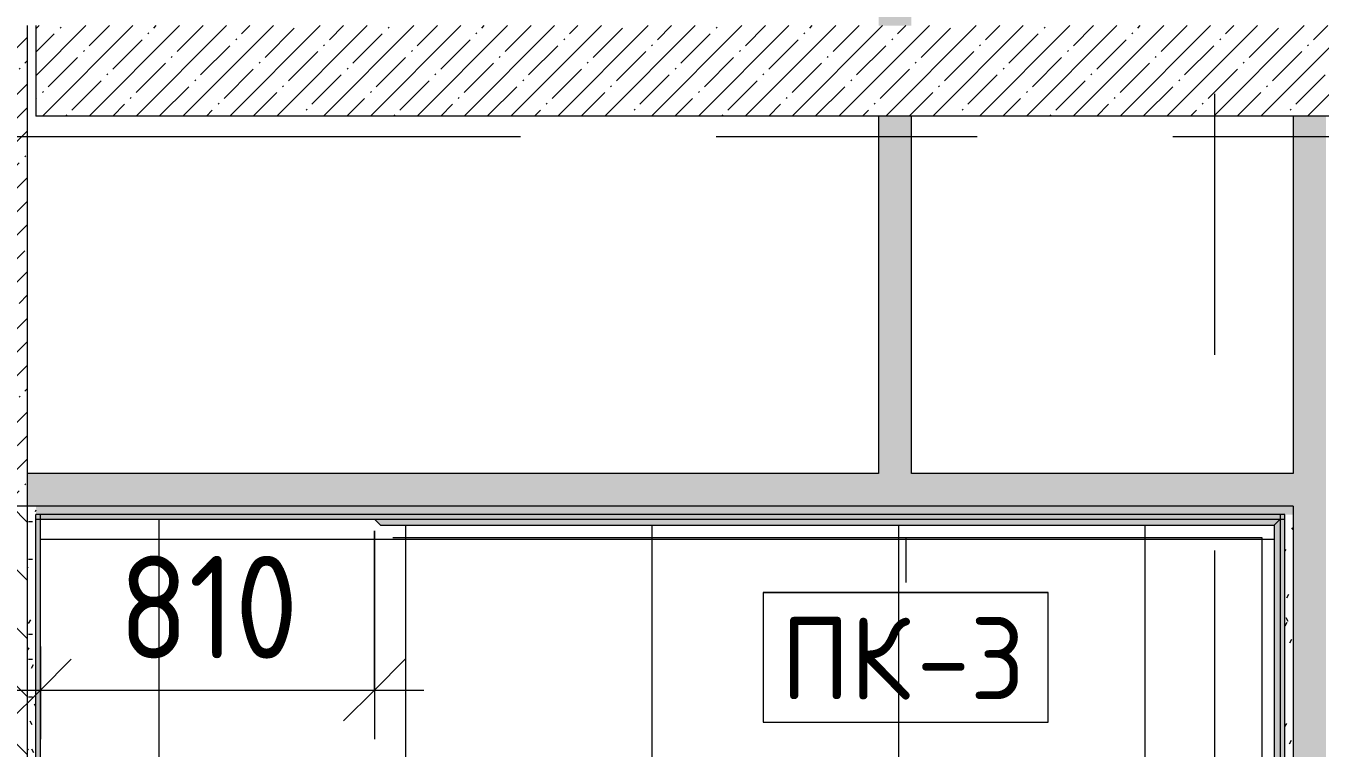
# Model space of a CAD drawing. Header units: millimetres. Extents: x 81671 to 282875, y -8553 to 29000.
# Drawn here: x 86466 to 89616, y 15511 to 17269 of the extents above; entities that cross this region are included whole.
import ezdxf

# ---------------------------------------------------------------- set-up
doc = ezdxf.new("R2010")
doc.units = ezdxf.units.MM
doc.linetypes.add('Осевая', pattern=[3175, 635, -476.25, 1587.5, -476.25])
for name, color, linetype, lineweight in [('A-ANNO-DIMS', 7, 'Continuous', 9), ('A-ANNO-DIMS-100', 7, 'Continuous', 9), ('A-FLOR-PATT', 7, 'Continuous', 9), ('A-GENM-IDEN', 7, 'Continuous', 9), ('A-WALL', 7, 'Continuous', 9), ('I-WALL', 7, 'Continuous', 9), ('Оси-2', 7, 'Осевая', 9)]:
    doc.layers.add(name, color=color, linetype=linetype, lineweight=lineweight)
for name, color, linetype, lineweight, true_color in [('A-GENM-5', 7, 'Continuous', 9, 0xff8040), ('A-WALL-1', 9, 'Continuous', 9, 0x808080), ('A-WALL-FNSH-1', 9, 'Continuous', 9, 0x808080), ('I-WALL-1', 7, 'Continuous', 9, 0x787878), ('I-WALL-2', 9, 'Continuous', 9, 0x808080)]:
    doc.layers.add(name, color=color, linetype=linetype, lineweight=lineweight, true_color=true_color)
doc.styles.add('GOST Common_1', font='GOST_Common.ttf', dxfattribs={"height": 200})
doc.styles.add('ISOCPEUR', font='isocpeur.ttf', dxfattribs={"width": 0.9, "height": 250})
doc.dimstyles.new('ISO-2_5_0_9К_БОЛЬШОЙ_округление', dxfattribs={"dimscale": 304.8, "dimtxt": 248.995294, "dimasz": 0.492126, "dimexe": 0.393701, "dimexo": 0, "dimgap": 0, "dimtad": 1, "dimdec": 0, "dimrnd": 10, "dimzin": 0, "dimdsep": 46, "dimtxsty": 'ISOCPEUR', "dimblk1": 'OBLIQUE', "dimblk2": 'OBLIQUE', "dimsah": 1, "dimcen": 0.09, "dimdle": 0.393701, "dimazin": 0, "dimtfac": 1, "dimtdec": 4, "dimtix": 1, "dimtmove": 0, "dimatfit": 3, "dimfxl": 1, "dimtvp": 1, "dimtolj": 1, "dimtzin": 0, "dimarcsym": 2})
pattern_1 = [(45, (0, 0), (-57.024626, 57.024626), []), (45, (57.025, 0), (-57.024626, 57.024626), [100.806, -20.161, 3.353, -16.808])]
pattern_2 = [(135, (0, 0), (-75.43415, -75.43415), [106.68, -17.78, 3.556, -17.78]), (135, (0, 75.39), (-75.43415, -75.43415), []), (50, (0, 0), (127.52922, -11.15758), [13.335, -146.685]), (355, (0, 0), (-24.66966, 133.74002), [10.668, -117.348]), (100.451, (10.63, -0.93), (102.85973, 122.58178), [11.333, -124.663]), (46.184, (0, 35.56), (189.75516, -29.43036), [20.002, -220.027]), (96.636, (15.81, 33.1), (166.1822, 173.1996), [17, -186.995]), (351.184, (0, 35.56), (166.18393, 173.19757), [16.002, -176.022]), (21, (17.78, 26.67), (106.13027, -71.58603), [13.335, -146.685]), (326, (17.78, 26.67), (43.26188, 128.93175), [10.668, -117.348]), (71.451, (26.62, 20.7), (149.39198, 57.34505), [11.333, -124.663]), (37.5, (0, 0), (2.162228, 59.188357), [3.353, -112.573, 3.353, -115.773, -117.792]), (37.5, (0, 0), (2.162228, 59.188357), [-235.052, 3.353, -114.44]), (7.5, (0, 0), (46.773857, 70.126152), [3.353, -64.567, 3.353, -109.906, -44.894]), (7.5, (0, 0), (46.773857, 70.126152), [-181.178, 3.353, -41.542]), (327.5, (-39.65, 0), (94.913671, -4.010093), [3.353, -41.097, 3.353, -135.331, -184.023]), (327.5, (-39.65, 0), (94.913671, -4.010093), [-183.134, 3.353, -180.67]), (317.5, (-57.43, 0), (103.69057, 17.79882), [3.353, -54.432, 3.353, -88.748, -130.683]), (317.5, (-57.43, 0), (103.69057, 17.79882), [-149.885, 3.353, -127.33])]
pattern_3 = [(0, (0, 0), (121.92, 30.48), [10.058, -81.382, 10.058, -81.382, -487.68]), (0, (0, 0), (121.92, 30.48), [-182.88, 10.058, -172.822, 10.058, -81.382, -213.36]), (0, (0, 0), (121.92, 30.48), [-457.2, 10.058, -50.902, 10.058, -142.342]), (120, (45.72, 15.24), (-87.356454, 90.345817), [10.058, -81.382, 10.058, -81.382, -487.68]), (120, (45.72, 15.24), (-87.356454, 90.345817), [-182.88, 10.058, -172.822, 10.058, -81.382, -213.36]), (120, (45.72, 15.24), (-87.356454, 90.345817), [-457.2, 10.058, -50.902, 10.058, -142.342]), (240, (60.96, 76.2), (-34.563546, -120.825817), [10.058, -81.382, 10.058, -81.382, -487.68]), (240, (60.96, 76.2), (-34.563546, -120.825817), [-182.88, 10.058, -172.822, 10.058, -81.382, -213.36]), (240, (60.96, 76.2), (-34.563546, -120.825817), [-457.2, 10.058, -50.902, 10.058, -142.342])]

# ---------------------------------------------------------------- blocks, each defined once
blk = doc.blocks.new('Плинтус - Плинтус керамогранит бежевый-32865673-План отделки полов с раскладкой материалов 1 этажа в осях 23_1-33')
at = {"layer": 'A-GENM-5'}
blk.add_hatch(color=256, dxfattribs=at).paths.add_polyline_path([(2428, 0), (0, 0), (16.3, -15), (2413, -15)])
for p, q in [((0, 0), (15, -15)), ((15, -15), (2413, -15)), ((2413, -15), (2428, 0)), ((45, -45), (2383, -45))]:
    blk.add_line(p, q, dxfattribs=at)
blk = doc.blocks.new('Плинтус - Плинтус керамогранит бежевый-32865674-План отделки полов с раскладкой материалов 1 этажа в осях 23_1-33')
at = {"layer": 'A-GENM-5'}
blk.add_hatch(color=256, dxfattribs=at).paths.add_polyline_path([(1835.3, -15), (2190, -15), (2205, 0), (0, 0), (15, -15), (1169.4, -15)])
for p, q in [((0, 0), (15, -15)), ((15, -15), (2190, -15)), ((2190, -15), (2205, 0)), ((45, -45), (2160, -45))]:
    blk.add_line(p, q, dxfattribs=at)
blk = doc.blocks.new('DIMBLOCK66-План отделки полов с раскладкой материалов 1 этажа в осях 23_1-33')
at = {"layer": 'A-ANNO-DIMS-100'}
for p, q in [((87314, 16040.2), (87314, 15532.8)), ((87314, 15652.8), (87314, 16040.2)), ((86501, 15758.9), (86501, 15532.8)), ((86501, 15652.8), (86501, 15758.9)), ((86381, 15652.8), (87434, 15652.8))]:
    blk.add_line(p, q, dxfattribs=at)
at = {"layer": 'A-ANNO-DIMS-100', "lineweight": 20}
for p, q in [((86501, 15652.8), (86576, 15727.8)), ((87314, 15652.8), (87389, 15727.8)), ((86501, 15652.8), (86426, 15577.8)), ((87314, 15652.8), (87239, 15577.8))]:
    blk.add_line(p, q, dxfattribs=at)
at = {"layer": 'A-ANNO-DIMS-100', "color": 0, "insert": (86692, 15979.4), "char_height": 250, "width": 517.144, "attachment_point": 1, "line_spacing_factor": 1.149209, "style": 'ISOCPEUR'}
blk.add_mtext('810', dxfattribs=at)
blk = doc.blocks.new('_Oblique')
at = {"color": 0, "linetype": 'ByBlock', "lineweight": -2}
blk.add_line((-0.5, -0.5), (0.5, 0.5), dxfattribs=at)
blk = doc.blocks.new('Mark Reiling - Mark Reiling-26174330-План отделки полов с раскладкой материалов 1 этажа в осях 23_1-33')
at = {"layer": 'A-GENM-IDEN'}
for p, q in [((-3.47, 1.49), (-3.47, -1.663)), ((-3.47, 1.49), (3.47, 1.49)), ((3.47, 1.49), (-3.47, 1.49)), ((-3.47, 1.49), (-3.47, -1.663)), ((3.47, -1.663), (3.47, 1.49)), ((3.47, -1.663), (3.47, 1.49)), ((-3.47, -1.663), (3.47, -1.663)), ((-3.47, -1.663), (3.47, -1.663))]:
    blk.add_line(p, q, dxfattribs=at)

msp = doc.modelspace()

# ---------------------------------------------------------------- hatches: boundary and pattern name
at = {"layer": 'A-FLOR-PATT'}
h = msp.add_hatch(dxfattribs=at)
h.set_pattern_fill('FP_75', color=256, style=0, pattern_type=2)
h.set_pattern_definition([(0, (88590, 14820), (0, 600), []), (90, (88590, 14820), (-600, 4e-14), [])])
h.paths.add_polyline_path([(88410, 13380), (88411, 13380), (88410, 13392)])
h.paths.add_polyline_path([(89159.8, 13399), (89310, 13400), (89310, 13440), (89300, 13440), (89300, 13480), (89320, 13480), (89320, 13608), (89340, 13608), (89340, 13640), (89340.1, 13641.1), (89355, 13656), (89504, 13656), (89504, 16054), (87329, 16054), (87314, 16069), (86501, 16069), (86501, 15241), (86879.4, 15241), (86879.4, 15230), (86894.4, 15215), (86894.4, 14634), (86864.4, 14604), (86506, 14604), (86506, 14216), (88336, 14216), (88350, 14201), (86491, 14201.1), (86491, 14200), (88350, 14200), (88351, 13620), (88410, 13620), (88411, 13608), (88450, 13608), (88450, 13480), (88470, 13480), (88470, 13440), (88460, 13440), (88460, 13400), (89149.3, 13399)])
h.paths.add_polyline_path([(89159.8, 13583.8), (89160.6, 13656), (89295, 13620), (89248.7, 13607.6)])
h.paths.add_polyline_path([(88630.2, 13583.8), (88495, 13620), (88630.2, 13656), (88630.2, 13616.8)])
h.paths.add_polyline_path([(88366, 13621), (88351, 13621), (88351, 14201), (88366, 14186), (88366, 13636), (88395, 13636), (88410, 13621)])
h.paths.add_polyline_path([(88931.2, 13884.8), (88858.8, 13884.8), (88895, 14020)])
at = {"layer": 'I-WALL'}
h = msp.add_hatch(dxfattribs=at)
h.set_pattern_fill('FP_2', color=256, style=0, pattern_type=2)
h.set_pattern_definition(pattern_1)
h.paths.add_polyline_path([(86470, 16100), (86470, 17270), (86270, 17270), (86270, 16100)])
h = msp.add_hatch(dxfattribs=at)
h.set_pattern_fill('FP_2', color=256, style=0, pattern_type=2)
h.set_pattern_definition(pattern_1)
h.paths.add_polyline_path([(92479, 17050), (92810, 17050), (92810, 17270), (86490, 17270), (86490, 17050), (91147.1, 17050)])
h = msp.add_hatch(dxfattribs=at)
h.set_pattern_fill('FP_4', color=256, style=0, pattern_type=2)
h.set_pattern_definition([(135, (0, 0), (-70.71068, -70.71068), [])])
h.paths.add_polyline_path([(86470, 13600), (86470, 16100), (86270, 16100), (86270, 13600)])
for points in [[(89530, 16069), (89530, 16080), (86490, 16080), (86490, 16069), (89149.3, 16069)], [(86490, 15230), (86501, 15230), (86501, 16080), (86490, 16080), (86490, 16052.7)], [(89530, 13640), (89530, 16080), (89519, 16080), (89519, 13640)]]:
    msp.add_hatch(color=256, dxfattribs=at).paths.add_polyline_path(points)
at = {"layer": 'I-WALL-1'}
h = msp.add_hatch(dxfattribs=at)
h.set_pattern_fill('FP_14', color=256, style=0, pattern_type=2)
h.set_pattern_definition(pattern_2)
h.paths.add_polyline_path([(88621, 16180), (88621, 17050), (88541, 17050), (88541, 16180)])
h.paths.add_polyline_path([(88621, 17270), (88621, 19200), (88541, 19200), (88541, 17270)])
h = msp.add_hatch(dxfattribs=at)
h.set_pattern_fill('FP_14', color=256, style=0, pattern_type=2)
h.set_pattern_definition(pattern_2)
h.paths.add_polyline_path([(89550, 13620), (89630, 13620), (89630, 17050), (89550, 17050), (89550, 14834.7)])
h = msp.add_hatch(dxfattribs=at)
h.set_pattern_fill('FP_14', color=256, style=0, pattern_type=2)
h.set_pattern_definition(pattern_2)
h.paths.add_polyline_path([(89550, 16100), (89550, 16180), (86470, 16180), (86470, 16100), (89149.3, 16100)])
at = {"layer": 'I-WALL-2'}
h = msp.add_hatch(dxfattribs=at)
h.set_pattern_fill('FP_64', color=256, style=0, pattern_type=2)
h.set_pattern_definition(pattern_3)
h.paths.add_polyline_path([(86470, 15230), (86490, 15230), (86490, 16100), (86470, 16100), (86470, 16052.7)])
h = msp.add_hatch(dxfattribs=at)
h.set_pattern_fill('FP_64', color=256, style=0, pattern_type=2)
h.set_pattern_definition(pattern_3)
h.paths.add_polyline_path([(89530, 16080), (89550, 16080), (89550, 16100), (86490, 16100), (86490, 16080), (89519, 16080)])
h = msp.add_hatch(dxfattribs=at)
h.set_pattern_fill('FP_64', color=256, style=0, pattern_type=2)
h.set_pattern_definition(pattern_3)
h.paths.add_polyline_path([(89530, 13640), (89550, 13640), (89550, 16080), (89530, 16080), (89530, 13641)])

# ---------------------------------------------------------------- linework, layer by layer
at = {"layer": 'A-GENM-IDEN'}
for p, q in [((88416.5, 16024), (88607.2, 16024)), ((88607.2, 16024), (88607.2, 15914.5))]:
    msp.add_line(p, q, dxfattribs=at)
at = {"layer": 'A-WALL'}
for p, q in [((86490, 15230), (86490, 16080)), ((89530, 16080), (86490, 16080)), ((89530, 16069), (89530, 16080)), ((89530, 13640), (89530, 16069))]:
    msp.add_line(p, q, dxfattribs=at)
at = {"layer": 'A-WALL-1'}
for p, q in [((86470, 14730), (86470, 17270)), ((86490, 17270), (86490, 17050)), ((92810, 17050), (86490, 17050)), ((88541, 17050), (88541, 16180)), ((88621, 16180), (88621, 17050)), ((89550, 17050), (89550, 16180)), ((88541, 16180), (86470, 16180)), ((89550, 16180), (88621, 16180)), ((89550, 16100), (86145, 16100)), ((89550, 16100), (89550, 13620))]:
    msp.add_line(p, q, dxfattribs=at)
at = {"layer": 'A-WALL-FNSH-1'}
for p, q in [((86490, 16069), (89530, 16069)), ((86501, 15230), (86501, 16080)), ((89519, 16080), (89519, 13640))]:
    msp.add_line(p, q, dxfattribs=at)
at = {"layer": 'Оси-2'}
for p, q in [((89360, 593.7), (89360, 19415.1)), ((84970.8, 17000), (122760, 17000))]:
    msp.add_line(p, q, dxfattribs=at)

# ---------------------------------------------------------------- block references
at = {"layer": 'A-GENM-5'}
msp.add_blockref('Плинтус - Плинтус керамогранит бежевый-32865674-План отделки полов с раскладкой материалов 1 этажа в осях 23_1-33', (87314, 16069), dxfattribs=at)
at = {"layer": 'A-GENM-5', "rotation": 270}
msp.add_blockref('Плинтус - Плинтус керамогранит бежевый-32865673-План отделки полов с раскладкой материалов 1 этажа в осях 23_1-33', (89519, 16069), dxfattribs=at)
at = {"layer": 'A-GENM-IDEN', "xscale": 99.99999999999993, "yscale": 99.99999999999993, "zscale": 99.99999999999993}
msp.add_blockref('Mark Reiling - Mark Reiling-26174330-План отделки полов с раскладкой материалов 1 этажа в осях 23_1-33', (88607.2, 15741), dxfattribs=at)

# ---------------------------------------------------------------- texts
at = {"layer": 'A-GENM-IDEN', "char_height": 200, "attachment_point": 1, "style": 'GOST Common_1'}
for s, insert, width in [('ПК', (88303.1, 15830), 400.844), ('-3', (88633.8, 15830), 344.726)]:
    msp.add_mtext(s, dxfattribs=dict(at, insert=insert, width=width))

# ---------------------------------------------------------------- dimensions: what is measured, and where the dimension line sits
at = {"layer": 'A-ANNO-DIMS'}
dim = msp.add_linear_dim(base=(87314, 15652.8), p1=(86501, 15758.9), p2=(87314, 16040.2), dimstyle='ISO-2_5_0_9К_БОЛЬШОЙ_округление', override={"dimpost": '<>', "dimfxl": 860.296098}, dxfattribs=at)
dim.commit()
dim.dimension.update_dxf_attribs({"geometry": 'DIMBLOCK66-План отделки полов с раскладкой материалов 1 этажа в осях 23_1-33', "text_midpoint": (86907.5, 15777.8)})

doc.saveas('drawing.dxf')
